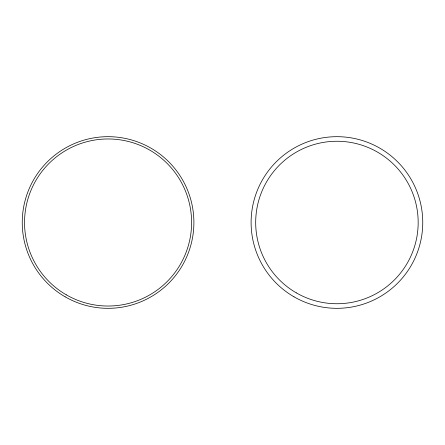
<?xml version="1.0" encoding="UTF-8"?>
<svg xmlns="http://www.w3.org/2000/svg" width="445" height="445" viewBox="0 0 445 445"><rect width="100%" height="100%" fill="white"/><g stroke="black" fill="none" stroke-linecap="round" stroke-linejoin="round"><path stroke-width="0.67" d="M294.017 296.826A85.824 85.824 0 0 0 422.75 222.5A85.824 85.824 0 0 0 294.017 148.174A85.824 85.824 0 0 0 294.017 296.826M296.309 292.86A81.246 81.246 0 0 0 418.172 222.5A81.246 81.246 0 0 0 296.309 152.14A81.246 81.246 0 0 0 296.309 292.86M65.159 296.826A85.824 85.824 0 0 0 193.892 222.5A85.824 85.824 0 0 0 65.159 148.174A85.824 85.824 0 0 0 65.159 296.826M66.305 294.84A83.532 83.532 0 0 0 191.606 222.5A83.532 83.532 0 0 0 66.305 150.16A83.532 83.532 0 0 0 66.305 294.84"/></g></svg>
